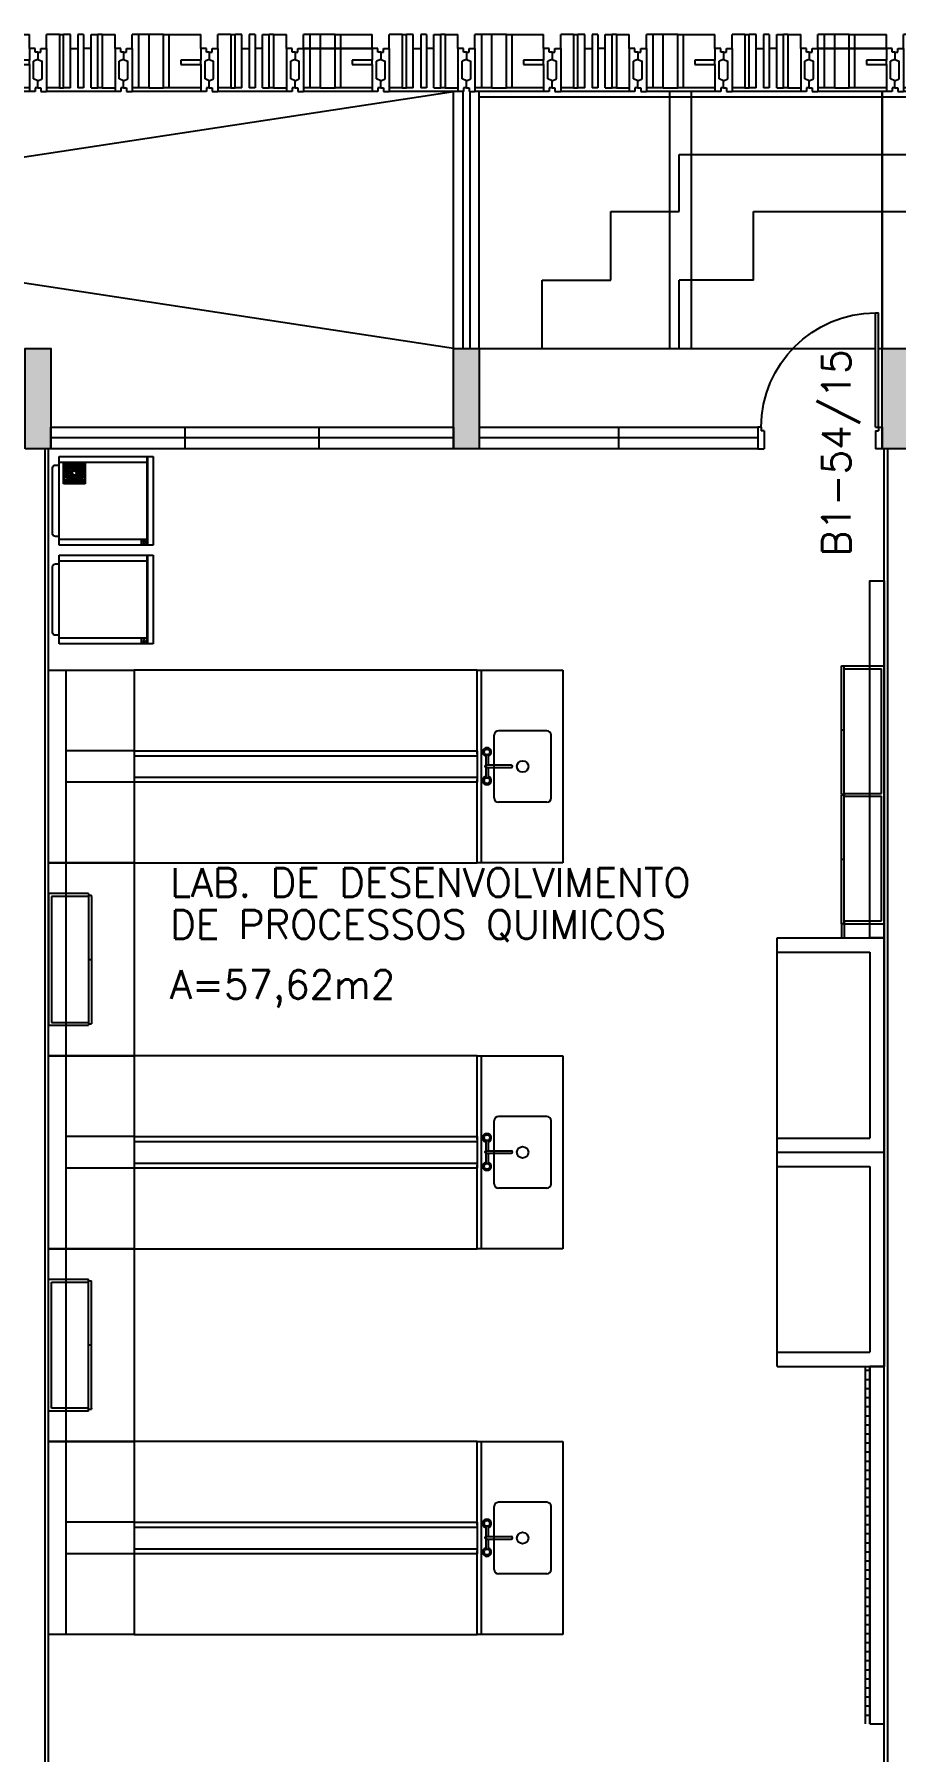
# Model space of a CAD drawing. Header units: inches. Extents: x -15 to 119, y -6 to 56.
# Drawn here: x 47.98 to 54.01, y 37.9 to 49.93 of the extents above; entities that cross this region are included whole.
import ezdxf

# ---------------------------------------------------------------- set-up
doc = ezdxf.new("R2010")
doc.units = ezdxf.units.IN
doc.header["$MEASUREMENT"] = 0
doc.header["$PDMODE"] = 1
doc.linetypes.add('HIDDEN', pattern=[9.525, 6.35, -3.175])
doc.linetypes.add('HIDDEN2', pattern=[4.7625, 3.175, -1.5875])
doc.layers.get('0').update_dxf_attribs({"linetype": 'CONTINUOUS'})
for name, color, linetype in [('ar-acesso', 2, 'CONTINUOUS'), ('ar-alv', 2, 'CONTINUOUS'), ('ar-armarioproj', 1, 'HIDDEN'), ('ar-brs', 1, 'CONTINUOUS'), ('ar-cap', 2, 'CONTINUOUS'), ('ar-castelo', 2, 'CONTINUOUS'), ('ar-copa', 1, 'CONTINUOUS'), ('ar-esq', 2, 'CONTINUOUS'), ('ar-estc', 3, 'CONTINUOUS'), ('ar-grade-lab', 2, 'CONTINUOUS'), ('ar-proj', 1, 'HIDDEN'), ('ar-ralo', 1, 'CONTINUOUS'), ('ar-reboco', 2, 'CONTINUOUS'), ('ar-xis', 1, 'CONTINUOUS'), ('banc', 1, 'CONTINUOUS'), ('banc-proj', 1, 'HIDDEN2'), ('bnc-1', 1, 'CONTINUOUS'), ('brs-proj', 1, 'HIDDEN'), ('brs1', 2, 'CONTINUOUS'), ('brs2', 1, 'CONTINUOUS'), ('brs3', 1, 'CONTINUOUS'), ('brs4', 1, 'CONTINUOUS'), ('brs5', 1, 'CONTINUOUS'), ('cap01', 2, 'CONTINUOUS'), ('cap02', 1, 'CONTINUOUS'), ('castelo', 2, 'CONTINUOUS'), ('cong', 7, 'CONTINUOUS'), ('COZ1', 1, 'CONTINUOUS'), ('COZ2', 1, 'CONTINUOUS'), ('ENDEREÇO', 2, 'CONTINUOUS'), ('esq-01', 3, 'CONTINUOUS'), ('esq-02', 2, 'CONTINUOUS'), ('estc-01', 3, 'CONTINUOUS'), ('h-estc', 8, 'CONTINUOUS'), ('ptm', 2, 'CONTINUOUS'), ('ralo', 1, 'HIDDEN2'), ('TRNR1', 1, 'CONTINUOUS')]:
    doc.layers.add(name, color=color, linetype=linetype)
doc.styles.add('UNB-100', font='simplex.shx', dxfattribs={"height": 0.2})
pattern_1 = [(180, (-3.31, 42.225), (0, 0.0635), [])]

# ---------------------------------------------------------------- blocks, each defined once
blk = doc.blocks.new('plr01-01p')
at = {"layer": 'h-estc'}
blk.add_hatch(color=256, dxfattribs=at).paths.add_polyline_path([(0.09, 0.075), (-0.09, 0.075), (-0.09, -0.625), (0.09, -0.625)])
at = {"layer": 'cong'}
blk.add_point((0, 0), dxfattribs=at)
at = {"layer": 'estc-01'}
blk.add_lwpolyline([(-0.09, 0.075), (-0.09, -0.625), (0.09, -0.625), (0.09, 0.075)], close=True, dxfattribs=at)
blk = doc.blocks.new('esq02-01p')
at = {"layer": 'cong'}
blk.add_point((0, 0), dxfattribs=at)
at = {"layer": 'esq-01'}
for p, q in [((2.91, 0), (0.09, 0)), ((1.03, -0.075), (1.03, 0.075)), ((1.97, -0.075), (1.97, 0.075))]:
    blk.add_line(p, q, dxfattribs=at)
at = {"layer": 'esq-02'}
blk.add_lwpolyline([(2.91, -0.075), (0.09, -0.075), (0.09, 0.075), (2.91, 0.075)], close=True, dxfattribs=at)
blk = doc.blocks.new('pm-80-01p')
at = {"layer": 'cong'}
blk.add_point((0, 0), dxfattribs=at)
at = {"layer": 'ptm'}
for p, q in [((0.105, 0.075), (0.105, 0.875)), ((0.125, 0.875), (0.105, 0.875)), ((0.125, 0.075), (0.125, 0.875)), ((0.105, 0.075), (0.08, 0.075)), ((0.08, 0.075), (0.08, -0.075)), ((0.125, 0.075), (0.105, 0.075)), ((0.105, 0.075), (0.105, 0.05)), ((0.125, 0.05), (0.105, 0.05)), ((0.125, 0.05), (0.125, -0.075)), ((0.905, 0.05), (0.905, -0.075)), ((0.905, 0.05), (0.925, 0.05)), ((0.925, 0.075), (0.95, 0.075)), ((0.925, 0.075), (0.925, 0.05)), ((0.95, 0.075), (0.95, -0.075)), ((0.08, -0.075), (0.125, -0.075)), ((0.95, -0.075), (0.905, -0.075))]:
    blk.add_line(p, q, dxfattribs=at)
at = {"layer": 'ptm', "color": 1}
blk.add_arc((0.125, 0.075), 0.8, 360, 90, dxfattribs=at)
blk = doc.blocks.new('esq05-01p')
at = {"layer": 'cong'}
blk.add_point((0, 0), dxfattribs=at)
at = {"layer": 'esq-01'}
blk.add_line((2.0375, 0), (0.09, 0), dxfattribs=at)
at = {"layer": 'esq-02'}
blk.add_line((1.06375, 0.075), (1.06375, -0.075), dxfattribs=at)
blk.add_lwpolyline([(2.0375, -0.075), (0.09, -0.075), (0.09, 0.075), (2.0375, 0.075), (2.0375, -0.075)], close=True, dxfattribs=at)
at = {"xscale": -1}
blk.add_blockref('pm-80-01p', (2.9875, 0), dxfattribs=at)
blk = doc.blocks.new('brs01-01p-oeste')
at = {"layer": 'brs-proj'}
for p, q in [((0.92, -0.2), (0.92, 0.175)), ((2.12, -0.2), (2.12, 0.175))]:
    blk.add_line(p, q, dxfattribs=at)
at = {"layer": 'brs1'}
for p, q in [((0.18, -0.2), (0.18, 0.175)), ((0.228, 0.175), (0.18, 0.175)), ((0.228, -0.2), (0.228, 0.175)), ((0.372, -0.2), (0.372, 0.175)), ((0.372, 0.175), (0.42, 0.175)), ((0.42, -0.2), (0.42, 0.175)), ((0.707, -0.2), (0.707, 0.175)), ((0.778, 0.175), (0.707, 0.175)), ((0.778, -0.2), (0.778, 0.175)), ((1.38, -0.2), (1.38, 0.175)), ((1.428, 0.175), (1.38, 0.175)), ((1.428, -0.2), (1.428, 0.175)), ((1.572, -0.2), (1.572, 0.175)), ((1.572, 0.175), (1.62, 0.175)), ((1.62, -0.2), (1.62, 0.175)), ((1.907, -0.2), (1.907, 0.175)), ((1.978, 0.175), (1.907, 0.175)), ((1.978, -0.2), (1.978, 0.175)), ((2.58, -0.2), (2.58, 0.175)), ((2.628, 0.175), (2.58, 0.175)), ((2.628, -0.2), (2.628, 0.175)), ((2.772, -0.2), (2.772, 0.175)), ((2.772, 0.175), (2.82, 0.175)), ((2.82, -0.2), (2.82, 0.175)), ((0, 0.05), (0.02, 0.05)), ((0, 0.05), (0, 0)), ((0, 0), (0.03, -0.013)), ((0.02, 0.075), (0.06, 0.075)), ((0.02, 0.05), (0.02, 0.075)), ((0.06, 0.075), (0.06, -0.225)), ((0.54, 0.075), (0.54, -0.225)), ((0.58, 0.075), (0.54, 0.075)), ((0.6, 0), (0.57, -0.013)), ((0.58, 0.05), (0.58, 0.075)), ((0.6, 0.05), (0.58, 0.05)), ((0.6, 0.05), (0.62, 0.05)), ((0.6, 0.05), (0.6, 0)), ((0.6, 0.05), (0.6, 0)), ((0.6, 0), (0.63, -0.013)), ((0.62, 0.075), (0.66, 0.075)), ((0.62, 0.05), (0.62, 0.075)), ((0.66, 0.075), (0.66, -0.225)), ((1.14, 0.075), (1.14, -0.005)), ((1.18, 0.075), (1.14, 0.075)), ((1.2, 0), (1.17, -0.013)), ((1.18, 0.05), (1.18, 0.075)), ((1.2, 0.05), (1.18, 0.05)), ((1.2, 0.05), (1.22, 0.05)), ((1.2, 0.05), (1.2, 0)), ((1.2, 0.05), (1.2, 0)), ((1.2, 0), (1.23, -0.013)), ((1.22, 0.075), (1.26, 0.075)), ((1.22, 0.05), (1.22, 0.075)), ((1.26, 0.075), (1.26, -0.225)), ((1.74, 0.075), (1.74, -0.225)), ((1.78, 0.075), (1.74, 0.075)), ((1.8, 0), (1.77, -0.013)), ((1.78, 0.05), (1.78, 0.075)), ((1.8, 0.05), (1.78, 0.05)), ((1.8, 0.05), (1.82, 0.05)), ((1.8, 0.05), (1.8, 0)), ((1.8, 0.05), (1.8, 0)), ((1.8, 0), (1.83, -0.013)), ((1.82, 0.075), (1.86, 0.075)), ((1.82, 0.05), (1.82, 0.075)), ((1.86, 0.075), (1.86, -0.225)), ((2.34, 0.075), (2.34, -0.005)), ((2.38, 0.075), (2.34, 0.075)), ((2.4, 0), (2.37, -0.013)), ((2.38, 0.05), (2.38, 0.075)), ((2.4, 0.05), (2.38, 0.05)), ((2.4, 0.05), (2.42, 0.05)), ((2.4, 0.05), (2.4, 0)), ((2.4, 0.05), (2.4, 0)), ((2.4, 0), (2.43, -0.013)), ((2.42, 0.075), (2.46, 0.075)), ((2.42, 0.05), (2.42, 0.075)), ((2.46, 0.075), (2.46, -0.225)), ((2.94, 0.075), (2.94, -0.225)), ((2.98, 0.075), (2.94, 0.075)), ((3, 0), (2.97, -0.013)), ((2.98, 0.05), (2.98, 0.075)), ((3, 0.05), (2.98, 0.05)), ((3, 0.05), (3, 0)), ((0.03, -0.137), (0.03, -0.013)), ((0.57, -0.137), (0.57, -0.013)), ((0.63, -0.137), (0.63, -0.013)), ((1.14, -0.005), (1, -0.005)), ((1, -0.005), (1, -0.035)), ((1, -0.035), (1.14, -0.035)), ((1.14, -0.035), (1.14, -0.225)), ((1.17, -0.137), (1.17, -0.013)), ((1.23, -0.137), (1.23, -0.013)), ((1.77, -0.137), (1.77, -0.013)), ((1.83, -0.137), (1.83, -0.013)), ((2.34, -0.005), (2.2, -0.005)), ((2.2, -0.005), (2.2, -0.035)), ((2.2, -0.035), (2.34, -0.035)), ((2.34, -0.035), (2.34, -0.225)), ((2.37, -0.137), (2.37, -0.013)), ((2.43, -0.137), (2.43, -0.013)), ((2.97, -0.137), (2.97, -0.013)), ((0, -0.15), (0.03, -0.137)), ((0, -0.2), (0, -0.15)), ((0, -0.2), (0.02, -0.2)), ((0.02, -0.2), (0.02, -0.225)), ((0.02, -0.225), (0.06, -0.225)), ((0.228, -0.2), (0.18, -0.2)), ((0.372, -0.2), (0.42, -0.2)), ((0.58, -0.225), (0.54, -0.225)), ((0.6, -0.15), (0.57, -0.137)), ((0.58, -0.2), (0.58, -0.225)), ((0.6, -0.2), (0.58, -0.2)), ((0.6, -0.15), (0.63, -0.137)), ((0.6, -0.2), (0.6, -0.15)), ((0.6, -0.2), (0.6, -0.15)), ((0.6, -0.2), (0.62, -0.2)), ((0.62, -0.2), (0.62, -0.225)), ((0.62, -0.225), (0.66, -0.225)), ((1.18, -0.225), (1.14, -0.225)), ((1.2, -0.15), (1.17, -0.137)), ((1.18, -0.2), (1.18, -0.225)), ((1.2, -0.2), (1.18, -0.2)), ((1.2, -0.15), (1.23, -0.137)), ((1.2, -0.2), (1.2, -0.15)), ((1.2, -0.2), (1.2, -0.15)), ((1.2, -0.2), (1.22, -0.2)), ((1.22, -0.2), (1.22, -0.225)), ((1.22, -0.225), (1.26, -0.225)), ((1.428, -0.2), (1.38, -0.2)), ((1.572, -0.2), (1.62, -0.2)), ((1.78, -0.225), (1.74, -0.225)), ((1.8, -0.15), (1.77, -0.137)), ((1.78, -0.2), (1.78, -0.225)), ((1.8, -0.2), (1.78, -0.2)), ((1.8, -0.15), (1.83, -0.137)), ((1.8, -0.2), (1.8, -0.15)), ((1.8, -0.2), (1.8, -0.15)), ((1.8, -0.2), (1.82, -0.2)), ((1.82, -0.2), (1.82, -0.225)), ((1.82, -0.225), (1.86, -0.225)), ((1.978, -0.2), (1.907, -0.2)), ((2.38, -0.225), (2.34, -0.225)), ((2.4, -0.15), (2.37, -0.137)), ((2.38, -0.2), (2.38, -0.225)), ((2.4, -0.2), (2.38, -0.2)), ((2.4, -0.15), (2.43, -0.137)), ((2.4, -0.2), (2.4, -0.15)), ((2.4, -0.2), (2.4, -0.15)), ((2.4, -0.2), (2.42, -0.2)), ((2.42, -0.2), (2.42, -0.225)), ((2.42, -0.225), (2.46, -0.225)), ((2.628, -0.2), (2.58, -0.2)), ((2.772, -0.2), (2.82, -0.2)), ((2.98, -0.225), (2.94, -0.225)), ((3, -0.15), (2.97, -0.137)), ((2.98, -0.2), (2.98, -0.225)), ((3, -0.2), (2.98, -0.2)), ((3, -0.2), (3, -0.15))]:
    blk.add_line(p, q, dxfattribs=at)
at = {"layer": 'brs2'}
for p, q in [((0.228, 0.075), (0.28, 0.075)), ((0.372, 0.075), (0.32, 0.075)), ((1.428, 0.075), (1.48, 0.075)), ((1.572, 0.075), (1.52, 0.075)), ((2.628, 0.075), (2.68, 0.075)), ((2.772, 0.075), (2.72, 0.075)), ((0.54, -0.225), (0.06, -0.225)), ((1.14, -0.225), (0.66, -0.225)), ((1.74, -0.225), (1.26, -0.225)), ((2.34, -0.225), (1.86, -0.225)), ((2.94, -0.225), (2.46, -0.225))]:
    blk.add_line(p, q, dxfattribs=at)
at = {"layer": 'brs3'}
for p, q in [((0.15, 0.175), (0.18, 0.175)), ((0.45, 0.175), (0.42, 0.175)), ((1.35, 0.175), (1.38, 0.175)), ((1.65, 0.175), (1.62, 0.175)), ((2.55, 0.175), (2.58, 0.175)), ((2.85, 0.175), (2.82, 0.175)), ((0.15, -0.2), (0.18, -0.2)), ((0.45, -0.2), (0.42, -0.2)), ((0.778, -0.2), (0.707, -0.2)), ((1.35, -0.2), (1.38, -0.2)), ((1.65, -0.2), (1.62, -0.2)), ((2.55, -0.2), (2.58, -0.2)), ((2.85, -0.2), (2.82, -0.2))]:
    blk.add_line(p, q, dxfattribs=at)
at = {"layer": 'brs4'}
for p, q in [((0.06, 0.075), (0.06, 0.175)), ((0.15, 0.175), (0.06, 0.175)), ((0.15, 0.175), (0.15, -0.2)), ((0.28, 0.175), (0.28, -0.2)), ((0.32, 0.175), (0.28, 0.175)), ((0.32, 0.175), (0.32, -0.2)), ((0.45, 0.175), (0.54, 0.175)), ((0.45, 0.175), (0.45, -0.2)), ((0.54, 0.075), (0.54, 0.175)), ((0.66, 0.075), (0.66, 0.175)), ((0.707, 0.175), (0.66, 0.175)), ((0.88, 0.175), (0.778, 0.175)), ((0.88, 0.175), (1.14, 0.175)), ((0.88, -0.2), (0.88, 0.175)), ((1.14, 0.075), (1.14, 0.175)), ((1.26, 0.075), (1.26, 0.175)), ((1.35, 0.175), (1.26, 0.175)), ((1.35, 0.175), (1.35, -0.2)), ((1.48, 0.175), (1.48, -0.2)), ((1.52, 0.175), (1.48, 0.175)), ((1.52, 0.175), (1.52, -0.2)), ((1.65, 0.175), (1.74, 0.175)), ((1.65, 0.175), (1.65, -0.2)), ((1.74, 0.075), (1.74, 0.175)), ((1.86, 0.075), (1.86, 0.175)), ((1.907, 0.175), (1.86, 0.175)), ((2.08, 0.175), (1.978, 0.175)), ((2.08, 0.175), (2.34, 0.175)), ((2.08, -0.2), (2.08, 0.175)), ((2.34, 0.075), (2.34, 0.175)), ((2.46, 0.075), (2.46, 0.175)), ((2.55, 0.175), (2.46, 0.175)), ((2.55, 0.175), (2.55, -0.2)), ((2.68, 0.175), (2.68, -0.2)), ((2.72, 0.175), (2.68, 0.175)), ((2.72, 0.175), (2.72, -0.2)), ((2.85, 0.175), (2.94, 0.175)), ((2.85, 0.175), (2.85, -0.2)), ((2.94, 0.075), (2.94, 0.175)), ((0.15, -0.2), (0.06, -0.2)), ((0.32, -0.2), (0.28, -0.2)), ((0.45, -0.2), (0.54, -0.2)), ((0.707, -0.2), (0.66, -0.2)), ((0.778, -0.2), (0.88, -0.2)), ((1.14, -0.2), (0.88, -0.2)), ((1.35, -0.2), (1.26, -0.2)), ((1.52, -0.2), (1.48, -0.2)), ((1.65, -0.2), (1.74, -0.2)), ((1.907, -0.2), (1.86, -0.2)), ((1.978, -0.2), (2.08, -0.2)), ((2.34, -0.2), (2.08, -0.2)), ((2.55, -0.2), (2.46, -0.2)), ((2.72, -0.2), (2.68, -0.2)), ((2.85, -0.2), (2.94, -0.2))]:
    blk.add_line(p, q, dxfattribs=at)
at = {"layer": 'brs5'}
for p, q in [((1.14, -0.035), (1.14, -0.005)), ((2.34, -0.035), (2.34, -0.005))]:
    blk.add_line(p, q, dxfattribs=at)
at = {"layer": 'cong'}
for p in [(0, 0), (1.2, 0), (1.2, 0), (2.4, 0), (2.4, 0)]:
    blk.add_point(p, dxfattribs=at)
blk = doc.blocks.new('BRS01-01C-')
at = {"layer": 'brs-proj'}
for p, q in [((-0.075, 0.54), (-0.075, 0.06)), ((0.2, 0.28), (-0.175, 0.28))]:
    blk.add_line(p, q, dxfattribs=at)
at = {"layer": 'brs1'}
for p, q in [((-0.075, 0.58), (-0.075, 0.54)), ((-0.05, 0.58), (-0.075, 0.58)), ((-0.075, 0.54), (0.225, 0.54)), ((-0.05, 0.6), (-0.05, 0.58)), ((-0.05, 0.6), (0, 0.6)), ((0, 0.6), (0.013, 0.57)), ((0.137, 0.57), (0.013, 0.57)), ((0.15, 0.6), (0.137, 0.57)), ((0.2, 0.6), (0.15, 0.6)), ((0.2, 0.6), (0.2, 0.58)), ((0.2, 0.58), (0.225, 0.58)), ((0.225, 0.58), (0.225, 0.54)), ((-0.075, 0.06), (0.005, 0.06)), ((-0.075, 0.02), (-0.075, 0.06)), ((-0.05, 0.02), (-0.075, 0.02)), ((-0.05, 0), (-0.05, 0.02)), ((-0.05, 0), (0, 0)), ((0, 0), (0.013, 0.03)), ((0.137, 0.03), (0.013, 0.03)), ((0.035, 0.06), (0.225, 0.06)), ((0.15, 0), (0.137, 0.03)), ((0.2, 0), (0.15, 0)), ((0.2, 0.02), (0.225, 0.02)), ((0.2, 0), (0.2, 0.02)), ((0.225, 0.02), (0.225, 0.06))]:
    blk.add_line(p, q, dxfattribs=at)
at = {"layer": 'brs2'}
blk.add_line((0.225, 0.06), (0.225, 0.54), dxfattribs=at)
at = {"layer": 'brs3'}
for p, q in [((0.2, 0.493), (-0.175, 0.493)), ((-0.175, 0.422), (-0.175, 0.493)), ((0.2, 0.422), (0.2, 0.493)), ((0.2, 0.422), (-0.175, 0.422)), ((0.005, 0.06), (0.005, 0.2)), ((0.005, 0.2), (0.035, 0.2)), ((0.035, 0.2), (0.035, 0.06))]:
    blk.add_line(p, q, dxfattribs=at)
at = {"layer": 'brs4'}
for p, q in [((-0.075, 0.54), (-0.175, 0.54)), ((-0.175, 0.493), (-0.175, 0.54)), ((0.2, 0.493), (0.2, 0.54)), ((-0.175, 0.32), (-0.175, 0.06)), ((0.2, 0.32), (-0.175, 0.32)), ((0.2, 0.06), (0.2, 0.32)), ((-0.075, 0.06), (-0.175, 0.06))]:
    blk.add_line(p, q, dxfattribs=at)
at = {"layer": 'brs4', "color": 1}
for p, q in [((-0.175, 0.32), (-0.175, 0.422)), ((0.2, 0.422), (0.2, 0.32))]:
    blk.add_line(p, q, dxfattribs=at)
at = {"layer": 'brs5'}
blk.add_line((-0.075, 0.06), (-0.075, 0.54), dxfattribs=at)
at = {"layer": 'brs5', "color": 2}
blk.add_line((0.035, 0.06), (0.005, 0.06), dxfattribs=at)
at = {"layer": 'cong'}
blk.add_point((0, 0), dxfattribs=at)
blk = doc.blocks.new('GLDR-01P')
at = {"layer": 'COZ1', "color": 2}
for p, q in [((310, -65), (-310, -65)), ((-310, -65), (-310, -725)), ((310, -725), (310, -65)), ((-310, -725), (310, -725))]:
    blk.add_line(p, q, dxfattribs=at)
at = {"layer": 'COZ2', "color": 2}
for p, q in [((-270, -65), (-270, -680)), ((-250, -40), (-250, -65)), ((230, -20), (-230, -20)), ((250, -65), (250, -40)), ((270, -680), (270, -65)), ((-310, -680), (310, -680)), ((-310, -685), (310, -685)), ((270, -640), (310, -640))]:
    blk.add_line(p, q, dxfattribs=at)
blk.add_circle((290, -660), 9.23, dxfattribs=at)
for centre, start, end in [((-230, -40), 90, 180), ((230, -40), 0, 90)]:
    blk.add_arc(centre, 20, start, end, dxfattribs=at)
blk = doc.blocks.new('bnc-25p')
at = {"layer": 'banc'}
blk.add_lwpolyline([(-0.675, 0), (0.675, 0), (0.675, 0.6), (-0.675, 0.6)], close=True, dxfattribs=at)
at = {"layer": 'cong'}
blk.add_point((0, 0), dxfattribs=at)
blk = doc.blocks.new('mob-ar1')
at = {"layer": 'ar-armarioproj'}
for p, q in [((0.46125, 0.28), (-0.46125, 0.28)), ((-0.46125, 0), (-0.46125, 0.28)), ((0.44125, 0.3), (-0.45125, 0.3)), ((-0.45125, 0.28), (-0.45125, 0.3)), ((-0.45125, 0.28), (-0.45125, 0.3)), ((-0.44125, 0.02), (-0.44125, 0.28)), ((-0.00125, 0.28), (-0.00125, 0.3)), ((0.44125, 0.3), (0.44875, 0.3)), ((0.44125, 0.28), (0.44125, 0.02)), ((0.44875, 0.28), (0.44875, 0.3)), ((0.46125, 0.28), (0.46125, 0)), ((0.46125, 0), (-0.46125, 0)), ((0.44125, 0.02), (-0.44125, 0.02))]:
    blk.add_line(p, q, dxfattribs=at)
at = {"layer": 'cong'}
blk.add_point((0, 0), dxfattribs=at)
blk = doc.blocks.new('cp-01p')
at = {"layer": 'cap01'}
for p, q in [((-0.75, 0.75), (-0.75, 0.65)), ((-0.75, 0.75), (0, 0.75)), ((-0.725, 0.75), (0, 0.75)), ((0, -0.75), (0, 0.75)), ((-0.75, 0.65), (-0.1, 0.65)), ((-0.1, -0.65), (-0.1, 0.65)), ((-0.75, -0.65), (-0.1, -0.65)), ((-0.75, -0.65), (-0.75, -0.75)), ((-0.75, -0.75), (0, -0.75))]:
    blk.add_line(p, q, dxfattribs=at)
at = {"layer": 'cap02'}
blk.add_line((-0.75, 0.65), (-0.75, -0.65), dxfattribs=at)
blk = doc.blocks.new('mob-ar2')
at = {"layer": 'ar-armarioproj'}
for p, q in [((-0.9025, 0.3), (-0.9025, 0)), ((-0.0025, 0.3), (-0.9025, 0.3)), ((-0.8825, 0.28), (-0.9025, 0.28)), ((-0.01, 0.28), (-0.8925, 0.28)), ((-0.8825, 0.28), (-0.8825, 0.02)), ((-0.4525, 0.28), (-0.4525, 0.3)), ((-0.01, 0.28), (-0.01, 0.02)), ((-0.01, 0.28), (0.01, 0.28)), ((-0.0025, 0.28), (-0.0025, 0.3)), ((0.9025, 0.3), (0.0025, 0.3)), ((0.0025, 0.28), (0.0025, 0.3)), ((0.01, 0.28), (0.01, 0.02)), ((0.8925, 0.28), (0.01, 0.28)), ((0.4525, 0.28), (0.4525, 0.3)), ((0.8825, 0.28), (0.8825, 0.02)), ((0.8825, 0.28), (0.9025, 0.28)), ((0.9025, 0.28), (0.9025, 0.3)), ((0.9025, 0.28), (0.9025, 0)), ((-0.01, 0.02), (-0.8825, 0.02)), ((0.01, 0), (-0.01, 0)), ((0.8825, 0.02), (0.01, 0.02)), ((-0.01, 0), (-0.9025, 0)), ((0.8825, 0), (0.01, 0)), ((0.9025, 0), (0.8825, 0))]:
    blk.add_line(p, q, dxfattribs=at)
at = {"layer": 'cong'}
blk.add_point((0, 0), dxfattribs=at)
blk = doc.blocks.new('ralo-15cm')
at = {"layer": 'ralo'}
h = blk.add_hatch(dxfattribs=at)
h.set_pattern_fill('DOTS', color=256, scale=0.005, style=0)
h.set_pattern_definition([(0, (-210.436618, -163.386024), (0.00396875, 0.0079375), [0, -0.0079375])])
h.paths.add_polyline_path([(0.07, 0.064, 0.109147), (0.065, 0.07), (0.044, 0.07, 0.234403), (0.037, 0.056, 0.031938), (0.037, 0.054, -0.085518), (0.053, 0.038, 0.304982), (0.07, 0.048)])
h.paths.add_polyline_path([(-0.047, 0.07), (-0.065, 0.07, 0.101422), (-0.07, 0.065), (-0.07, 0.047, 0.322568), (-0.052, 0.04, -0.06492), (-0.04, 0.051, 0.065904), (-0.039, 0.056, 0.253091)])
h.paths.add_polyline_path([(-0.054, -0.037, 0.248259), (-0.07, -0.043), (-0.07, -0.068, 0.039546), (-0.068, -0.07), (-0.044, -0.07, 0.224729), (-0.037, -0.055, 0.030017), (-0.037, -0.053, -0.089405)])
h.paths.add_polyline_path([(0.07, -0.042, 0.270307), (0.052, -0.039, -0.063767), (0.041, -0.051, 0.073161), (0.04, -0.056, 0.228135), (0.047, -0.07), (0.069, -0.07, 0.013274), (0.07, -0.069)])
at = {"layer": 'cong'}
blk.add_point((0, 0), dxfattribs=at)
at = {"layer": 'ralo'}
for p, q in [((-0.062, 0.002), (-0.065, 0.002)), ((-0.047, 0.002), (-0.059, 0.002)), ((-0.055, 0.029), (-0.058, 0.03)), ((-0.052, 0.033), (-0.055, 0.035)), ((-0.042, 0.021), (-0.053, 0.027)), ((-0.039, 0.026), (-0.05, 0.032)), ((-0.027, 0.002), (-0.044, 0.002)), ((-0.024, 0.011), (-0.04, 0.02)), ((-0.022, 0.015), (-0.037, 0.024)), ((-0.033, 0.052), (-0.035, 0.055)), ((-0.015, 0.022), (-0.032, 0.05)), ((-0.029, 0.055), (-0.03, 0.058)), ((-0.011, 0.024), (-0.027, 0.053)), ((-0.009, 0.002), (-0.024, 0.002)), ((-0.009, 0.002), (-0.022, 0.01)), ((-0.007, 0.007), (-0.02, 0.014)), ((-0.007, 0.007), (-0.014, 0.02)), ((-0.003, 0.009), (-0.01, 0.022)), ((-0.003, 0.062), (-0.003, 0.065)), ((-0.003, 0.027), (-0.003, 0.059)), ((-0.003, 0.009), (-0.003, 0.024)), ((0.002, 0.062), (0.002, 0.065)), ((0.002, 0.027), (0.002, 0.059)), ((0.002, 0.009), (0.002, 0.024)), ((0.002, 0.009), (0.01, 0.022)), ((0.007, 0.007), (0.014, 0.02)), ((0.007, 0.007), (0.02, 0.014)), ((0.009, 0.002), (0.022, 0.01)), ((0.009, 0.002), (0.024, 0.002)), ((0.011, 0.024), (0.027, 0.053)), ((0.015, 0.022), (0.032, 0.05)), ((0.022, 0.015), (0.05, 0.032)), ((0.024, 0.011), (0.053, 0.027)), ((0.027, 0.002), (0.044, 0.002)), ((0.029, 0.055), (0.03, 0.058)), ((0.033, 0.052), (0.035, 0.055)), ((0.047, 0.002), (0.059, 0.002)), ((0.052, 0.033), (0.055, 0.035)), ((0.055, 0.029), (0.058, 0.03)), ((0.062, 0.002), (0.065, 0.002)), ((-0.062, -0.003), (-0.065, -0.003)), ((-0.047, -0.003), (-0.059, -0.003)), ((-0.055, -0.029), (-0.058, -0.03)), ((-0.052, -0.033), (-0.055, -0.035)), ((-0.042, -0.021), (-0.053, -0.027)), ((-0.039, -0.026), (-0.05, -0.032)), ((-0.027, -0.003), (-0.044, -0.003)), ((-0.024, -0.011), (-0.04, -0.02)), ((-0.022, -0.015), (-0.037, -0.024)), ((-0.033, -0.052), (-0.035, -0.055)), ((-0.026, -0.039), (-0.032, -0.05)), ((-0.029, -0.055), (-0.03, -0.058)), ((-0.021, -0.042), (-0.027, -0.053)), ((-0.009, -0.003), (-0.024, -0.003)), ((-0.015, -0.022), (-0.024, -0.037)), ((-0.009, -0.003), (-0.022, -0.01)), ((-0.007, -0.007), (-0.02, -0.014)), ((-0.011, -0.024), (-0.02, -0.04)), ((-0.007, -0.007), (-0.014, -0.02)), ((-0.003, -0.009), (-0.01, -0.022)), ((-0.003, -0.009), (-0.003, -0.024)), ((-0.003, -0.027), (-0.003, -0.044)), ((-0.003, -0.047), (-0.003, -0.059)), ((-0.003, -0.062), (-0.003, -0.065)), ((0.002, -0.009), (0.002, -0.024)), ((0.002, -0.009), (0.01, -0.022)), ((0.002, -0.027), (0.002, -0.044)), ((0.002, -0.047), (0.002, -0.059)), ((0.002, -0.062), (0.002, -0.065)), ((0.007, -0.007), (0.02, -0.014)), ((0.007, -0.007), (0.014, -0.02)), ((0.009, -0.003), (0.024, -0.003)), ((0.009, -0.003), (0.022, -0.01)), ((0.011, -0.024), (0.02, -0.04)), ((0.015, -0.022), (0.024, -0.037)), ((0.021, -0.042), (0.027, -0.053)), ((0.022, -0.015), (0.037, -0.024)), ((0.024, -0.011), (0.04, -0.02)), ((0.026, -0.039), (0.032, -0.05)), ((0.027, -0.003), (0.044, -0.003)), ((0.029, -0.055), (0.03, -0.058)), ((0.033, -0.052), (0.035, -0.055)), ((0.039, -0.026), (0.05, -0.032)), ((0.042, -0.021), (0.053, -0.027)), ((0.047, -0.003), (0.059, -0.003)), ((0.052, -0.033), (0.055, -0.035)), ((0.055, -0.029), (0.058, -0.03)), ((0.062, -0.003), (0.065, -0.003))]:
    blk.add_line(p, q, dxfattribs=at)
for points in [[(-0.075, -0.075), (0.075, -0.075), (0.075, 0.075), (-0.075, 0.075)], [(-0.07, -0.07), (0.07, -0.07), (0.07, 0.07), (-0.07, 0.07)]]:
    blk.add_lwpolyline(points, close=True, dxfattribs=at)
blk.add_circle((0, 0), 0.065, dxfattribs=at)
for radius, start, end in [(0.0617, 152.3206, 177.6794), (0.0592, 152.4186, 177.5814), (0.0617, 122.3206, 147.6794), (0.0592, 122.4186, 147.5814), (0.0468, 153.0651, 176.9349), (0.0443, 153.2384, 176.7616), (0.0468, 123.0651, 146.9349), (0.0443, 123.2384, 146.7616), (0.0617, 92.3206, 117.6794), (0.0592, 92.4186, 117.5814), (0.0268, 155.3615, 174.6385), (0.0243, 155.916, 174.084), (0.0268, 125.3615, 144.6385), (0.0468, 93.0651, 116.9349), (0.0443, 93.2384, 116.7616), (0.0243, 125.916, 144.084), (0.0268, 95.3615, 114.6385), (0.0243, 95.916, 114.084), (0.0617, 62.3206, 87.6794), (0.0592, 62.4186, 87.5814), (0.0468, 63.0651, 86.9349), (0.0443, 63.2384, 86.7616), (0.0268, 65.3615, 84.6385), (0.0243, 65.916, 84.084), (0.0243, 35.916, 54.084), (0.0268, 35.3615, 54.6385), (0.0243, 5.916, 24.084), (0.0443, 33.2384, 56.7616), (0.0268, 5.3615, 24.6385), (0.0468, 33.0651, 56.9349), (0.0592, 32.4186, 57.5814), (0.0617, 32.3206, 57.6794), (0.0443, 3.2384, 26.7616), (0.0468, 3.0651, 26.9349), (0.0592, 2.4186, 27.5814), (0.0617, 2.3206, 27.6794), (0.0617, 182.3206, 207.6794), (0.0592, 182.4186, 207.5814), (0.0617, 212.3206, 237.6794), (0.0592, 212.4186, 237.5814), (0.0468, 183.0651, 206.9349), (0.0443, 183.2384, 206.7616), (0.0468, 213.0651, 236.9349), (0.0443, 213.2384, 236.7616), (0.0617, 242.3206, 267.6794), (0.0268, 185.3615, 204.6385), (0.0592, 242.4186, 267.5814), (0.0243, 185.916, 204.084), (0.0268, 215.3615, 234.6385), (0.0468, 243.0651, 266.9349), (0.0243, 215.916, 234.084), (0.0443, 243.2384, 266.7616), (0.0268, 245.3615, 264.6385), (0.0243, 245.916, 264.084), (0.0243, 275.916, 294.084), (0.0268, 275.3615, 294.6385), (0.0443, 273.2384, 296.7616), (0.0468, 273.0651, 296.9349), (0.0592, 272.4186, 297.5814), (0.0617, 272.3206, 297.6794), (0.0243, 305.916, 324.084), (0.0268, 305.3615, 324.6385), (0.0243, 335.916, 354.084), (0.0268, 335.3615, 354.6385), (0.0443, 303.2384, 326.7616), (0.0468, 303.0651, 326.9349), (0.0592, 302.4186, 327.5814), (0.0617, 302.3206, 327.6794), (0.0443, 333.2384, 356.7616), (0.0468, 333.0651, 356.9349), (0.0592, 332.4186, 357.5814), (0.0617, 332.3206, 357.6794)]:
    blk.add_arc((0, 0), radius, start, end, dxfattribs=at)
blk = doc.blocks.new('TRNR-01P')
at = {"layer": 'TRNR1'}
for p, q in [((-0.009, 0.083), (-0.009, 0.011)), ((0, 0.009), (0.17, 0.009)), ((0.009, 0.083), (0.009, 0.009)), ((-0.009, -0.011), (-0.009, -0.083)), ((0, -0.009), (0.17, -0.009)), ((0.009, -0.009), (0.009, -0.083))]:
    blk.add_line(p, q, dxfattribs=at)
for centre in [(0, 0.1), (0, -0.1)]:
    blk.add_circle(centre, 0.02, dxfattribs=at)
for centre, radius, start, end in [((0, 0.1), 0.03, 289.4712, 250.5288), ((0, 0), 0.014, 130.0052, 229.9948), ((0, 0), 0.009, 90, 270), ((0.17, 0), 0.009, 270, 90), ((0, -0.1), 0.03, 109.4712, 70.5288)]:
    blk.add_arc(centre, radius, start, end, dxfattribs=at)
blk = doc.blocks.new('CUBAcoz-01P')
at = {"layer": 'COZ1', "color": 1}
for p, q in [((-0.22, -0.1005), (0.22, -0.1005)), ((-0.25, -0.4705), (-0.25, -0.1305)), ((0.25, -0.4705), (0.25, -0.1305)), ((-0.22, -0.5005), (0.22, -0.5005))]:
    blk.add_line(p, q, dxfattribs=at)
blk.add_circle((0, -0.3005), 0.04, dxfattribs=at)
for centre, start, end in [((-0.22, -0.1305), 90, 180), ((0.22, -0.1305), 0, 90), ((-0.22, -0.4705), 180, 270), ((0.22, -0.4705), 270, 0)]:
    blk.add_arc(centre, 0.03, start, end, dxfattribs=at)
blk = doc.blocks.new('bnc-pq-03p-01')
at = {"layer": 'banc-proj'}
for p, q in [((-0.075, 3), (-0.075, 0.6)), ((0.075, 3), (0.075, 0.6))]:
    blk.add_line(p, q, dxfattribs=at)
at = {"layer": 'bnc-1', "color": 1}
for p, q in [((-0.675, 0.6), (-0.675, 3)), ((-0.675, 3), (-0.11, 3)), ((0.11, 3), (0.675, 3)), ((0.675, 3), (0.675, 0.6)), ((-0.09, 0.6), (-0.675, 0.6)), ((-0.675, 0.6), (-0.675, 0)), ((-0.11, 0.6), (-0.675, 0.6)), ((0.675, 0.57), (-0.675, 0.57)), ((0.675, 0.6), (0.09, 0.6)), ((0.675, 0.6), (0.11, 0.6)), ((0.675, 0), (0.675, 0.6)), ((-0.675, 0), (0.675, 0))]:
    blk.add_line(p, q, dxfattribs=at)
at = {"layer": 'castelo'}
for p, q in [((-0.11, 3), (-0.11, 0.6)), ((-0.11, 3), (0.11, 3)), ((0.11, 0.6), (0.11, 3))]:
    blk.add_line(p, q, dxfattribs=at)
at = {"layer": 'castelo', "color": 1}
blk.add_line((-0.11, 0.6), (0.11, 0.6), dxfattribs=at)
at = {"layer": 'bnc-1', "color": 1, "xscale": -1}
blk.add_blockref('CUBAcoz-01P', (0, 0.582), dxfattribs=at)
at = {"layer": 'bnc-1', "color": 1, "xscale": -1, "rotation": 90}
blk.add_blockref('TRNR-01P', (-0.002, 0.531), dxfattribs=at)

msp = doc.modelspace()

# ---------------------------------------------------------------- hatches: boundary and pattern name
at = {"layer": 'ar-grade-lab'}
h = msp.add_hatch(dxfattribs=at)
h.set_pattern_fill('LINE', color=256, scale=0.02, style=0)
h.set_pattern_definition(pattern_1)
h.paths.add_polyline_path([(53.825, 40.6), (53.795, 40.6), (53.795, 40.1), (53.825, 40.1)])
h.paths.add_polyline_path([(53.825, 40.1), (53.795, 40.1), (53.795, 39.1), (53.825, 39.1)])
h.paths.add_polyline_path([(53.825, 39.1), (53.795, 39.1), (53.795, 38.1), (53.825, 38.1)])
h.paths.add_polyline_path([(53.332, 39.553), (53.86, 39.553), (53.86, 39.853), (53.332, 39.853)], flags=9)
h.paths.add_polyline_path([(52.911, 39.278), (53.878, 39.278), (53.878, 39.578), (52.911, 39.578)], flags=9)
h = msp.add_hatch(dxfattribs=at)
h.set_pattern_fill('LINE', color=256, scale=0.02, style=0)
h.set_pattern_definition(pattern_1)
h.paths.add_polyline_path([(53.825, 40.1), (53.795, 40.1), (53.795, 39.1), (53.825, 39.1)])

# ---------------------------------------------------------------- linework, layer by layer
at = {"layer": 'ar-acesso'}
for p, q in [((50.91, 47.725), (50.91, 49.525)), ((51.09, 47.725), (51.09, 49.525)), ((59.91, 49.485), (51.09, 49.485)), ((52.49, 49.085), (58, 49.085)), ((52.49, 48.685), (52.49, 49.085)), ((52.01, 48.685), (52.49, 48.685)), ((52.01, 48.205), (52.01, 48.685)), ((53.01, 48.685), (58.61, 48.685)), ((53.01, 48.205), (53.01, 48.685)), ((51.53, 48.205), (52.01, 48.205)), ((51.53, 47.725), (51.53, 48.205)), ((53.01, 48.205), (52.49, 48.205)), ((52.49, 47.725), (52.49, 48.205)), ((51.09, 47.725), (53.865, 47.725)), ((53.885, 47.725), (53.91, 47.725))]:
    msp.add_line(p, q, dxfattribs=at)
at = {"layer": 'ar-alv'}
for p, q in [((48.05, 37.171), (48.05, 47.025)), ((53.925, 37.975), (53.925, 47.025)), ((53.95, 37.175), (53.95, 47.025))]:
    msp.add_line(p, q, dxfattribs=at)
at = {"layer": 'ar-castelo'}
for p, q in [((48.675, 44.91), (48.195, 44.91)), ((48.675, 44.69), (48.195, 44.69)), ((48.675, 42.21), (48.195, 42.21)), ((48.675, 41.99), (48.195, 41.99)), ((48.675, 39.51), (48.195, 39.51)), ((48.675, 39.29), (48.195, 39.29))]:
    msp.add_line(p, q, dxfattribs=at)
for points in [[(53.925, 43.6), (53.825, 43.6), (53.825, 46.1), (53.925, 46.1)], [(48.195, 38.725), (48.075, 38.725), (48.075, 45.475), (48.195, 45.475)], [(53.825, 38.1), (53.925, 38.1), (53.925, 40.6), (53.825, 40.6)]]:
    msp.add_lwpolyline(points, close=True, dxfattribs=at)
at = {"layer": 'ar-esq'}
for p, q in [((50.975, 49.525), (50.975, 47.725)), ((51.025, 49.525), (51.025, 47.725))]:
    msp.add_line(p, q, dxfattribs=at)
at = {"layer": 'ar-grade-lab'}
for p, q in [((53.795, 38.1), (53.795, 40.6)), ((53.825, 38.1), (53.825, 40.6))]:
    msp.add_line(p, q, dxfattribs=at)
at = {"layer": 'ar-proj'}
for p, q in [((52.425, 47.725), (52.425, 49.525)), ((52.575, 47.725), (52.575, 49.525)), ((53.91, 47.725), (53.91, 49.525)), ((53.91, 49.525), (53.91, 47.725)), ((53.91, 49.525), (53.91, 47.725)), ((53.625, 43.7), (53.625, 43.6)), ((53.645, 43.7), (53.645, 43.6))]:
    msp.add_line(p, q, dxfattribs=at)
at = {"layer": 'ar-reboco'}
for p, q in [((48.075, 37.171), (48.075, 47.025)), ((53.925, 37.175), (53.925, 47.025))]:
    msp.add_line(p, q, dxfattribs=at)
at = {"layer": 'ar-xis'}
for p, q in [((39.09, 47.725), (50.91, 49.525)), ((50.91, 47.725), (39.09, 49.525))]:
    msp.add_line(p, q, dxfattribs=at)

# ---------------------------------------------------------------- block references
at = {"xscale": -1, "rotation": 90}
msp.add_blockref('mob-ar2', (53.925, 44.602), dxfattribs=at)
at = {"layer": 'ar-alv', "xscale": -1}
for name, p, rotation in [('bnc-25p', (48.075, 44.8), 270), ('bnc-pq-03p-01', (51.675, 44.8), 90), ('bnc-25p', (48.075, 43.45), 270), ('mob-ar1', (48.075, 43.45), 270), ('bnc-25p', (48.075, 42.1), 270), ('bnc-pq-03p-01', (51.675, 42.1), 90), ('bnc-25p', (48.075, 40.75), 270), ('bnc-25p', (48.075, 39.4), 270), ('bnc-pq-03p-01', (51.675, 39.4), 90)]:
    msp.add_blockref(name, p, dxfattribs=dict(at, rotation=rotation))
at = {"layer": 'ar-alv', "rotation": 269.9999999999999}
msp.add_blockref('mob-ar1', (48.075, 40.75), dxfattribs=at)
at = {"layer": 'ar-brs'}
for p in [(46.8, 49.75), (50.4, 49.75), (54, 49.75)]:
    msp.add_blockref('brs01-01p-oeste', p, dxfattribs=at)
at = {"layer": 'ar-brs', "xscale": -1, "rotation": 90}
for p in [(50.4, 49.75), (54, 49.75)]:
    msp.add_blockref('BRS01-01C-', p, dxfattribs=at)
at = {"layer": 'ar-cap', "xscale": -1, "rotation": 180}
for p in [(53.925, 42.85), (53.925, 41.35)]:
    msp.add_blockref('cp-01p', p, dxfattribs=at)
at = {"layer": 'ar-copa', "xscale": -0.001000000000004775, "yscale": 0.0009999999999976694, "zscale": 0.001, "rotation": 90}
for p in [(48.083, 46.66), (48.083, 45.969)]:
    msp.add_blockref('GLDR-01P', p, dxfattribs=at)
at = {"layer": 'ar-esq'}
for name, p in [('esq05-01p', (51.002, 47.1)), ('esq02-01p', (48, 47.1))]:
    msp.add_blockref(name, p, dxfattribs=at)
at = {"layer": 'ar-estc', "xscale": -1, "rotation": 180}
for p in [(48, 47.1), (51, 47.1), (54, 47.1)]:
    msp.add_blockref('plr01-01p', p, dxfattribs=at)
at = {"layer": 'ar-ralo', "xscale": -1, "rotation": 180}
msp.add_blockref('ralo-15cm', (48.255, 46.855), dxfattribs=at)

# ---------------------------------------------------------------- texts
at = {"layer": 'ENDEREÇO', "style": 'UNB-100'}
msp.add_text('B1-54/15', height=0.2, rotation=90, dxfattribs=at).set_placement((53.69, 46.271))
for s, p in [('LAB. DE DESENVOLVIMENTO ', (48.926, 43.888)), ('DE PROCESSOS QUIMICOS', (48.926, 43.595)), ('A=57,62m2', (48.925, 43.175))]:
    msp.add_text(s, height=0.2, dxfattribs=at).set_placement(p)

doc.saveas('drawing.dxf')
